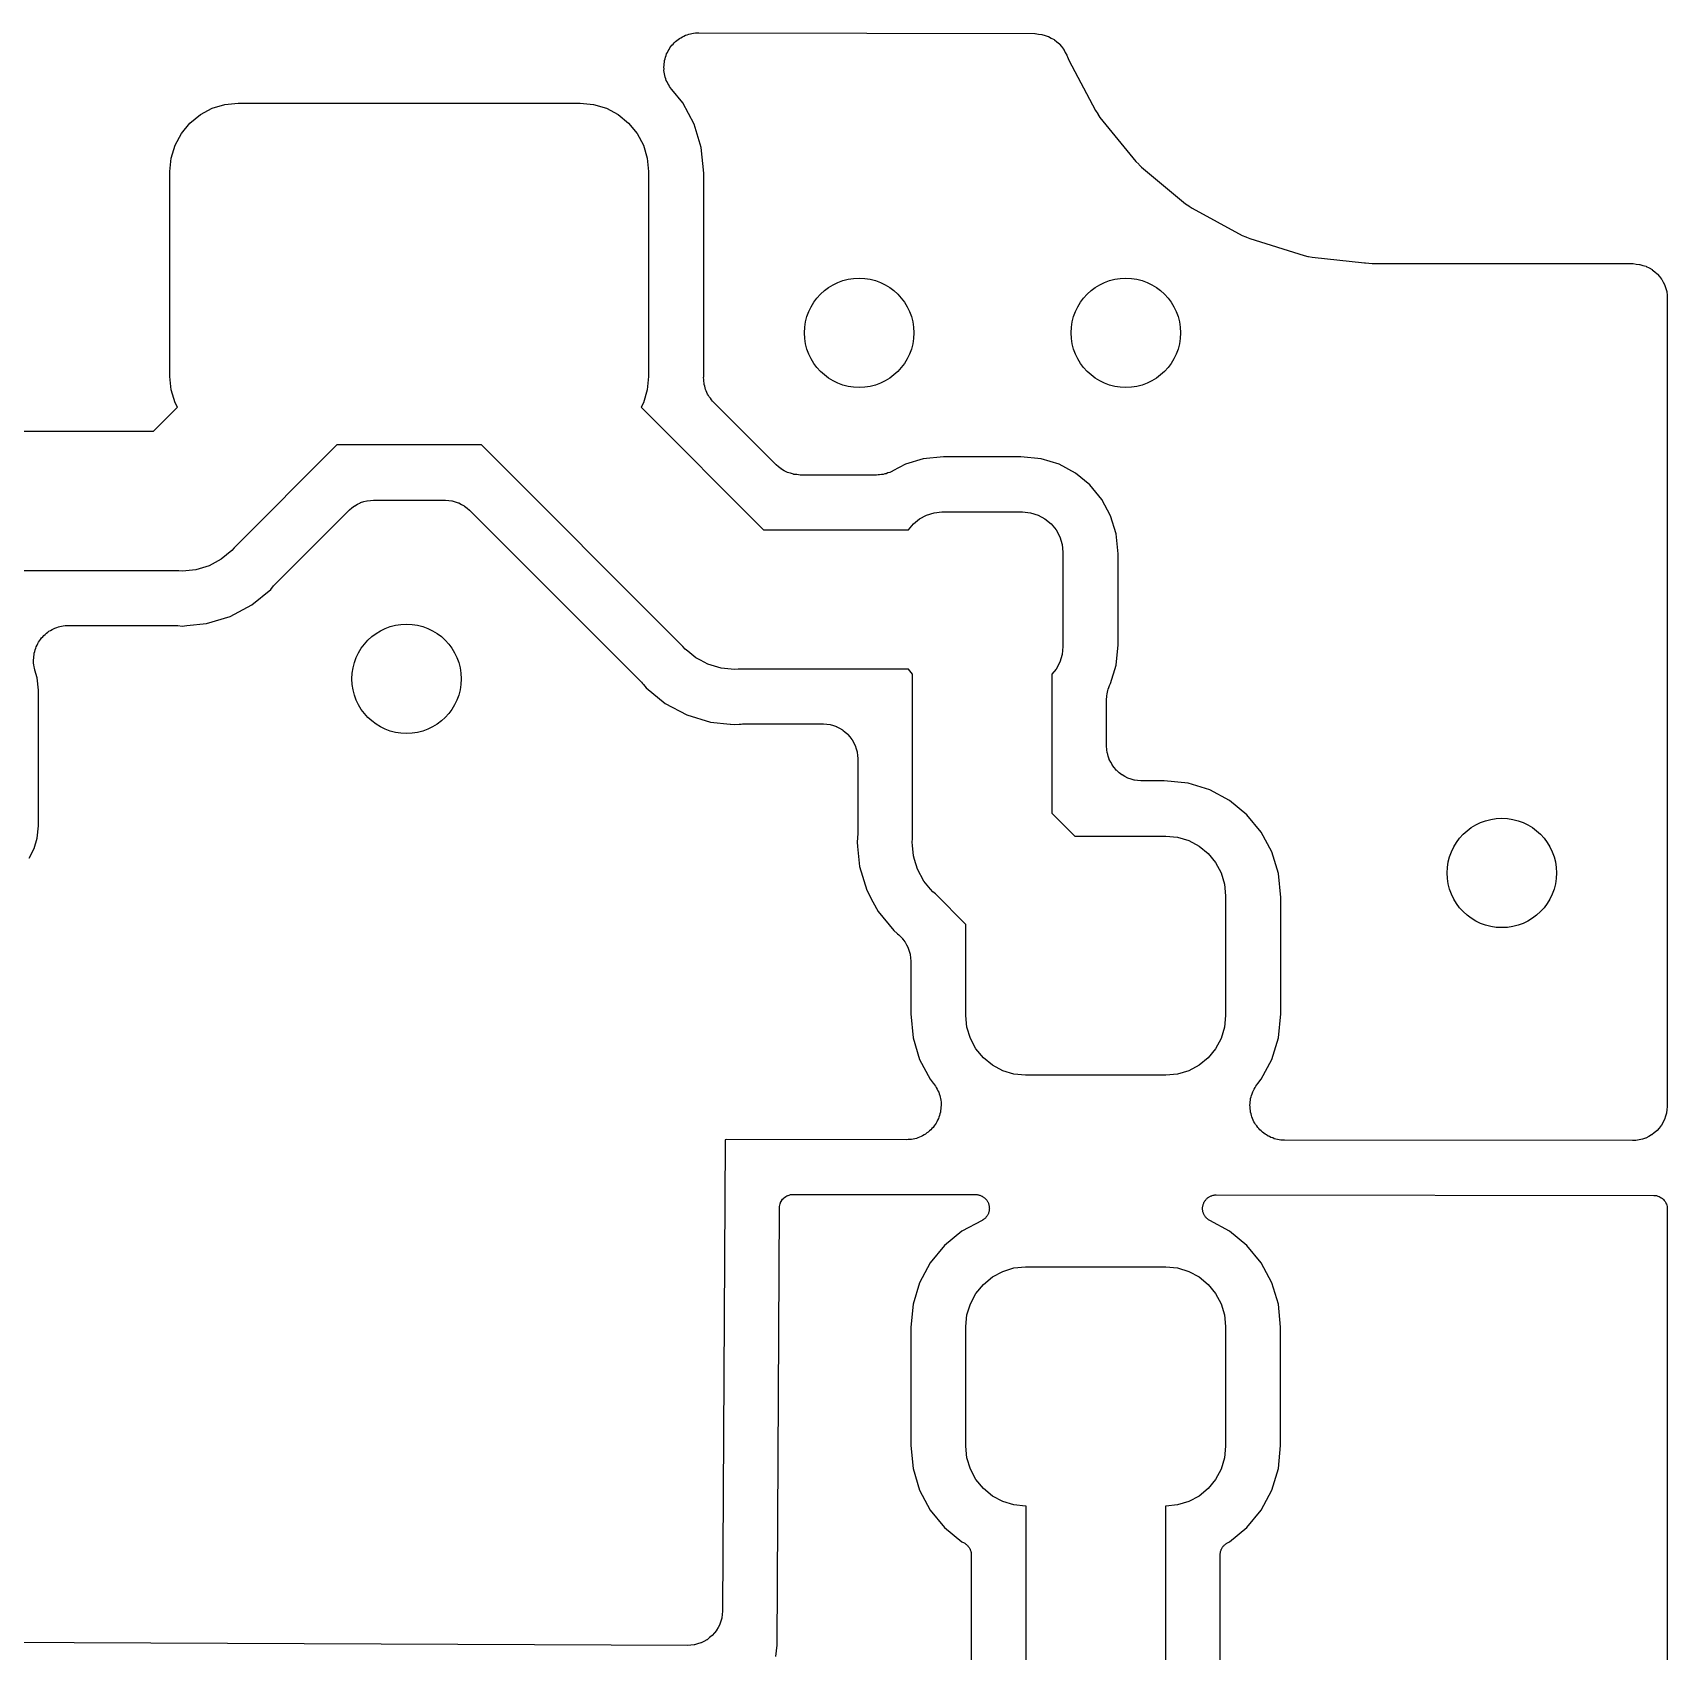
# Model space of a CAD drawing. Extents: x 5.16 to 6.06, y -3.88 to -2.24.
# Drawn here: x 5.8199 to 6.0553, y -2.9594 to -2.7264 of the extents above; entities that cross this region are included whole.
import ezdxf

# ---------------------------------------------------------------- set-up
doc = ezdxf.new("R2010")
doc.units = 0
doc.header["$MEASUREMENT"] = 0
doc.layers.add('BLACK', color=7, linetype='CONTINUOUS')

msp = doc.modelspace()

# ---------------------------------------------------------------- linework, layer by layer
at = {"layer": 'BLACK', "linetype": 'CONTINUOUS'}
for p, q in [((5.91285, -2.72739), (5.91304, -2.72724)), ((5.91304, -2.72724), (5.91326, -2.72713)), ((5.91326, -2.72713), (5.91346, -2.72699)), ((5.91346, -2.72699), (5.91369, -2.7269)), ((5.91369, -2.7269), (5.9139, -2.72679)), ((5.9139, -2.72679), (5.91414, -2.72671)), ((5.91414, -2.72671), (5.91437, -2.72662)), ((5.91437, -2.72662), (5.91461, -2.72657)), ((5.91461, -2.72657), (5.91484, -2.72651)), ((5.91484, -2.72651), (5.91508, -2.72648)), ((5.91508, -2.72648), (5.91533, -2.72644)), ((5.91533, -2.72644), (5.91557, -2.72644)), ((5.91557, -2.72644), (5.91581, -2.72641)), ((5.91581, -2.72641), (5.96419, -2.72654)), ((5.96419, -2.72654), (5.96422, -2.72654)), ((5.96422, -2.72654), (5.96422, -2.72654)), ((5.96422, -2.72654), (5.96422, -2.72654)), ((5.96422, -2.72654), (5.96426, -2.72654)), ((5.96426, -2.72654), (5.96473, -2.7266)), ((5.96473, -2.7266), (5.96519, -2.72665)), ((5.96519, -2.72665), (5.96521, -2.72665)), ((5.96521, -2.72665), (5.96523, -2.72666)), ((5.96523, -2.72666), (5.96568, -2.7268)), ((5.96568, -2.7268), (5.96612, -2.72694)), ((5.96612, -2.72694), (5.96614, -2.72695)), ((5.96614, -2.72695), (5.96616, -2.72695)), ((5.96616, -2.72695), (5.96657, -2.72718)), ((5.96657, -2.72718), (5.96698, -2.7274)), ((5.91112, -2.72969), (5.91119, -2.72946)), ((5.91119, -2.72946), (5.91131, -2.72925)), ((5.91131, -2.72925), (5.91141, -2.72902)), ((5.91141, -2.72902), (5.91154, -2.72882)), ((5.91154, -2.72882), (5.91166, -2.72861)), ((5.91166, -2.72861), (5.91182, -2.72842)), ((5.91182, -2.72842), (5.91195, -2.72821)), ((5.91195, -2.72821), (5.91213, -2.72804)), ((5.91213, -2.72804), (5.91228, -2.72786)), ((5.91228, -2.72786), (5.91247, -2.7277)), ((5.91247, -2.7277), (5.91265, -2.72753)), ((5.91265, -2.72753), (5.91285, -2.72739)), ((5.96698, -2.7274), (5.967, -2.72742)), ((5.967, -2.72742), (5.96702, -2.72743)), ((5.96702, -2.72743), (5.96737, -2.72773)), ((5.96737, -2.72773), (5.96773, -2.72803)), ((5.96773, -2.72803), (5.96775, -2.72804)), ((5.96775, -2.72804), (5.96776, -2.72806)), ((5.96776, -2.72806), (5.96806, -2.72842)), ((5.96806, -2.72842), (5.96835, -2.72878)), ((5.96835, -2.72878), (5.96836, -2.7288)), ((5.96836, -2.7288), (5.96837, -2.72882)), ((5.96837, -2.72882), (5.96859, -2.72924)), ((5.96859, -2.72924), (5.96881, -2.72964)), ((5.91079, -2.73136), (5.91082, -2.73112)), ((5.91082, -2.73161), (5.91079, -2.73136)), ((5.91081, -2.73185), (5.91082, -2.73161)), ((5.91086, -2.73209), (5.91081, -2.73185)), ((5.91082, -2.73087), (5.91087, -2.73063)), ((5.91082, -2.73112), (5.91082, -2.73087)), ((5.91087, -2.73063), (5.9109, -2.73039)), ((5.9109, -2.73039), (5.91097, -2.73016)), ((5.91097, -2.73016), (5.91102, -2.72992)), ((5.91102, -2.72992), (5.91112, -2.72969)), ((5.96881, -2.72964), (5.96887, -2.7298)), ((5.96887, -2.7298), (5.9689, -2.72987)), ((5.9689, -2.72987), (5.9689, -2.72987)), ((5.9689, -2.72987), (5.9691, -2.73037)), ((5.9691, -2.73037), (5.97294, -2.73761)), ((5.91088, -2.73234), (5.91086, -2.73209)), ((5.91095, -2.73257), (5.91088, -2.73234)), ((5.91099, -2.73281), (5.91095, -2.73257)), ((5.91108, -2.73304), (5.91099, -2.73281)), ((5.91115, -2.73327), (5.91108, -2.73304)), ((5.91126, -2.73349), (5.91115, -2.73327)), ((5.91135, -2.73371), (5.91126, -2.73349)), ((5.91149, -2.73392), (5.91135, -2.73371)), ((5.9116, -2.73414), (5.91149, -2.73392)), ((5.91175, -2.73433), (5.9116, -2.73414)), ((5.91189, -2.73453), (5.91175, -2.73433)), ((5.84762, -2.73673), (5.84954, -2.73654)), ((5.84954, -2.73654), (5.89876, -2.73654)), ((5.89876, -2.73654), (5.90068, -2.73673)), ((5.91193, -2.73459), (5.91189, -2.73453)), ((5.91352, -2.73652), (5.91193, -2.73459)), ((5.91516, -2.73959), (5.91352, -2.73652)), ((5.84258, -2.73943), (5.84408, -2.7382)), ((5.84408, -2.7382), (5.84578, -2.73729)), ((5.84578, -2.73729), (5.84762, -2.73673)), ((5.90068, -2.73673), (5.90252, -2.73729)), ((5.90252, -2.73729), (5.90422, -2.7382)), ((5.90422, -2.7382), (5.90572, -2.73943)), ((5.97294, -2.73761), (5.97325, -2.73808)), ((5.97325, -2.73808), (5.97329, -2.73814)), ((5.97329, -2.73814), (5.97329, -2.73814)), ((5.97329, -2.73814), (5.97358, -2.7386)), ((5.97358, -2.7386), (5.97875, -2.74495)), ((5.84045, -2.74262), (5.84136, -2.74092)), ((5.84136, -2.74092), (5.84258, -2.73943)), ((5.90572, -2.73943), (5.90694, -2.74092)), ((5.90694, -2.74092), (5.90785, -2.74262)), ((5.91617, -2.74292), (5.91516, -2.73959)), ((5.83989, -2.74447), (5.84045, -2.74262)), ((5.90785, -2.74262), (5.90841, -2.74447)), ((5.91654, -2.74663), (5.91617, -2.74292)), ((5.8397, -2.74639), (5.83989, -2.74447)), ((5.90841, -2.74447), (5.9086, -2.74639)), ((5.97875, -2.74495), (5.97915, -2.74536)), ((5.97915, -2.74536), (5.9792, -2.74541)), ((5.9792, -2.74541), (5.9792, -2.74541)), ((5.9792, -2.74541), (5.97957, -2.74579)), ((5.97957, -2.74579), (5.98589, -2.75103)), ((5.8397, -2.77591), (5.8397, -2.74639)), ((5.9086, -2.74639), (5.9086, -2.77591)), ((5.91654, -2.77588), (5.91654, -2.74663)), ((5.98589, -2.75103), (5.98635, -2.75134)), ((5.98635, -2.75134), (5.98641, -2.75138)), ((5.98641, -2.75138), (5.98641, -2.75138)), ((5.98641, -2.75138), (5.98685, -2.75169)), ((5.98685, -2.75169), (5.99406, -2.7556)), ((5.99406, -2.7556), (5.99458, -2.75582)), ((5.99458, -2.75582), (5.99465, -2.75584)), ((5.99465, -2.75584), (5.99465, -2.75584)), ((5.99465, -2.75584), (5.99465, -2.75584)), ((5.99465, -2.75584), (5.99514, -2.75606)), ((5.99514, -2.75606), (6.00297, -2.75849)), ((6.00297, -2.75849), (6.00352, -2.75861)), ((6.00352, -2.75861), (6.00359, -2.75862)), ((6.00359, -2.75862), (6.00359, -2.75862)), ((6.00359, -2.75862), (6.00412, -2.75874)), ((6.00412, -2.75874), (6.01167, -2.75954)), ((6.01167, -2.75954), (6.01174, -2.75955)), ((6.01174, -2.75955), (6.01179, -2.75956)), ((6.01179, -2.75956), (6.01274, -2.75965)), ((6.01274, -2.75965), (6.05025, -2.75965)), ((6.05025, -2.75965), (6.05029, -2.75965)), ((6.05029, -2.75965), (6.05029, -2.75965)), ((6.05029, -2.75965), (6.05029, -2.75965)), ((6.05029, -2.75965), (6.05032, -2.75965)), ((6.05032, -2.75965), (6.05079, -2.75971)), ((6.05079, -2.75971), (6.05126, -2.75976)), ((6.05126, -2.75976), (6.05127, -2.75976)), ((6.05127, -2.75976), (6.05129, -2.75976)), ((6.05129, -2.75976), (6.05174, -2.7599)), ((6.05174, -2.7599), (6.05219, -2.76004)), ((6.05219, -2.76004), (6.05221, -2.76005)), ((6.05221, -2.76005), (6.05222, -2.76006)), ((6.05222, -2.76006), (6.05263, -2.76028)), ((6.05263, -2.76028), (6.05305, -2.76051)), ((6.05305, -2.76051), (6.05306, -2.76052)), ((6.05306, -2.76052), (6.05308, -2.76053)), ((6.05308, -2.76053), (6.05344, -2.76083)), ((6.05344, -2.76083), (6.0538, -2.76113)), ((6.0538, -2.76113), (6.05381, -2.76114)), ((6.05381, -2.76114), (6.05382, -2.76116)), ((6.05382, -2.76116), (6.05412, -2.76152)), ((6.05412, -2.76152), (6.05442, -2.76189)), ((6.05442, -2.76189), (6.05443, -2.7619)), ((6.05443, -2.7619), (6.05444, -2.76192)), ((6.05444, -2.76192), (6.05465, -2.76233)), ((6.05465, -2.76233), (6.05488, -2.76275)), ((6.05488, -2.76275), (6.05488, -2.76276)), ((6.05488, -2.76276), (6.05489, -2.76278)), ((6.05489, -2.76278), (6.05502, -2.76323)), ((6.05502, -2.76323), (6.05516, -2.76368)), ((6.05516, -2.76368), (6.05516, -2.7637)), ((6.05516, -2.7637), (6.05516, -2.76372)), ((6.05516, -2.76372), (6.05521, -2.76419)), ((6.05521, -2.76419), (6.05525, -2.76465)), ((6.05525, -2.76465), (6.05525, -2.8809)), ((5.83989, -2.77783), (5.8397, -2.77591)), ((5.9086, -2.77591), (5.90841, -2.77783)), ((5.91652, -2.77606), (5.91654, -2.77588)), ((5.91654, -2.77633), (5.91652, -2.77606)), ((5.91654, -2.7766), (5.91654, -2.77633)), ((5.91658, -2.77681), (5.91654, -2.7766)), ((5.84045, -2.77968), (5.83989, -2.77783)), ((5.90841, -2.77783), (5.90785, -2.77968)), ((5.9166, -2.77703), (5.91658, -2.77681)), ((5.91668, -2.77729), (5.9166, -2.77703)), ((5.91673, -2.77755), (5.91668, -2.77729)), ((5.91681, -2.77776), (5.91673, -2.77755)), ((5.91687, -2.77797), (5.91681, -2.77776)), ((5.917, -2.77821), (5.91687, -2.77797)), ((5.9171, -2.77846), (5.917, -2.77821)), ((5.91722, -2.77864), (5.9171, -2.77846)), ((5.91732, -2.77883), (5.91722, -2.77864)), ((5.91749, -2.77904), (5.91732, -2.77883)), ((5.91764, -2.77927), (5.91749, -2.77904)), ((5.83731, -2.78379), (5.84079, -2.78031)), ((5.84079, -2.78031), (5.84045, -2.77968)), ((5.90785, -2.77968), (5.90751, -2.78031)), ((5.90751, -2.78031), (5.92516, -2.79796)), ((5.91779, -2.77943), (5.91764, -2.77927)), ((5.91793, -2.7796), (5.91779, -2.77943)), ((5.91798, -2.77965), (5.91793, -2.7796)), ((5.92696, -2.78862), (5.91798, -2.77965)), ((5.78834, -2.78379), (5.83731, -2.78379)), ((5.86374, -2.78576), (5.84892, -2.80058)), ((5.88456, -2.78576), (5.86374, -2.78576)), ((5.91355, -2.81475), (5.88456, -2.78576)), ((5.94815, -2.78775), (5.94557, -2.78853)), ((5.95107, -2.78747), (5.94815, -2.78775)), ((5.96219, -2.78747), (5.95107, -2.78747)), ((5.96511, -2.78775), (5.96219, -2.78747)), ((5.96769, -2.78853), (5.96511, -2.78775)), ((5.92731, -2.78892), (5.92696, -2.78862)), ((5.92767, -2.78921), (5.92731, -2.78892)), ((5.92769, -2.78922), (5.92767, -2.78921)), ((5.92771, -2.78924), (5.92769, -2.78922)), ((5.92812, -2.78946), (5.92771, -2.78924)), ((5.92852, -2.78968), (5.92812, -2.78946)), ((5.92855, -2.78969), (5.92852, -2.78968)), ((5.92857, -2.7897), (5.92855, -2.78969)), ((5.92901, -2.78984), (5.92857, -2.7897)), ((5.92945, -2.78998), (5.92901, -2.78984)), ((5.92948, -2.78998), (5.92945, -2.78998)), ((5.9295, -2.78999), (5.92948, -2.78998)), ((5.92996, -2.79003), (5.9295, -2.78999)), ((5.93042, -2.79009), (5.92996, -2.79003)), ((5.93047, -2.79009), (5.93042, -2.79009)), ((5.93049, -2.79009), (5.93047, -2.79009)), ((5.93047, -2.79009), (5.93047, -2.79009)), ((5.93047, -2.79009), (5.93047, -2.79009)), ((5.94142, -2.79009), (5.93049, -2.79009)), ((5.94163, -2.79007), (5.94142, -2.79009)), ((5.94184, -2.79007), (5.94163, -2.79007)), ((5.94211, -2.79002), (5.94184, -2.79007)), ((5.94239, -2.78999), (5.94211, -2.79002)), ((5.94259, -2.78993), (5.94239, -2.78999)), ((5.9428, -2.78989), (5.94259, -2.78993)), ((5.94306, -2.78979), (5.9428, -2.78989)), ((5.94332, -2.78971), (5.94306, -2.78979)), ((5.94351, -2.78961), (5.94332, -2.78971)), ((5.94371, -2.78953), (5.94351, -2.78961)), ((5.94377, -2.7895), (5.94371, -2.78953)), ((5.94557, -2.78853), (5.94377, -2.7895)), ((5.97006, -2.7898), (5.96769, -2.78853)), ((5.97214, -2.79151), (5.97006, -2.7898)), ((5.97384, -2.79359), (5.97214, -2.79151)), ((5.85494, -2.8057), (5.86548, -2.79516)), ((5.86548, -2.79516), (5.86549, -2.79515)), ((5.86549, -2.79514), (5.86553, -2.79511)), ((5.86549, -2.79515), (5.86549, -2.79514)), ((5.86549, -2.79514), (5.86549, -2.79514)), ((5.86553, -2.79511), (5.86589, -2.79482)), ((5.86589, -2.79482), (5.86624, -2.79453)), ((5.86624, -2.79453), (5.86627, -2.79452)), ((5.86627, -2.79452), (5.86629, -2.7945)), ((5.86629, -2.7945), (5.8667, -2.79429)), ((5.8667, -2.79429), (5.86711, -2.79407)), ((5.86711, -2.79407), (5.86713, -2.79406)), ((5.86713, -2.79406), (5.86715, -2.79405)), ((5.86715, -2.79405), (5.8676, -2.79392)), ((5.8676, -2.79392), (5.86804, -2.79379)), ((5.86804, -2.79379), (5.86807, -2.79378)), ((5.86807, -2.79378), (5.86809, -2.79378)), ((5.86809, -2.79378), (5.86855, -2.79374)), ((5.86855, -2.79374), (5.86901, -2.79369)), ((5.86901, -2.79369), (5.87929, -2.79369)), ((5.87929, -2.79369), (5.8793, -2.79369)), ((5.8793, -2.79369), (5.87931, -2.79369)), ((5.87931, -2.79369), (5.87931, -2.79369)), ((5.87931, -2.79369), (5.87936, -2.79369)), ((5.87936, -2.79369), (5.87982, -2.79374)), ((5.87982, -2.79374), (5.88028, -2.79379)), ((5.88028, -2.79379), (5.8803, -2.7938)), ((5.8803, -2.7938), (5.88033, -2.7938)), ((5.88033, -2.7938), (5.88077, -2.79394)), ((5.88077, -2.79394), (5.88121, -2.79408)), ((5.88121, -2.79408), (5.88123, -2.79409)), ((5.88123, -2.79409), (5.88126, -2.7941)), ((5.88126, -2.7941), (5.88166, -2.79432)), ((5.88166, -2.79432), (5.88207, -2.79454)), ((5.88207, -2.79454), (5.88209, -2.79455)), ((5.88209, -2.79455), (5.88211, -2.79457)), ((5.88211, -2.79457), (5.88247, -2.79486)), ((5.88247, -2.79486), (5.88282, -2.79516)), ((5.88282, -2.79516), (5.90754, -2.81987)), ((5.9486, -2.79584), (5.94969, -2.79551)), ((5.94969, -2.79551), (5.95082, -2.7954)), ((5.95082, -2.7954), (5.96244, -2.7954)), ((5.96244, -2.7954), (5.96357, -2.79551)), ((5.96357, -2.79551), (5.96466, -2.79584)), ((5.97511, -2.79596), (5.97384, -2.79359)), ((5.94601, -2.79796), (5.94672, -2.7971)), ((5.94672, -2.7971), (5.9476, -2.79638)), ((5.9476, -2.79638), (5.9486, -2.79584)), ((5.96466, -2.79584), (5.96566, -2.79638)), ((5.96566, -2.79638), (5.96654, -2.7971)), ((5.96654, -2.7971), (5.96727, -2.79798)), ((5.97589, -2.79853), (5.97511, -2.79596)), ((5.92516, -2.79796), (5.94601, -2.79796)), ((5.96727, -2.79798), (5.9678, -2.79899)), ((5.9678, -2.79899), (5.96813, -2.80008)), ((5.96813, -2.80008), (5.96824, -2.80121)), ((5.97618, -2.80145), (5.97589, -2.79853)), ((5.84708, -2.80221), (5.84533, -2.80315)), ((5.84861, -2.80096), (5.84708, -2.80221)), ((5.84892, -2.80058), (5.84861, -2.80096)), ((5.96824, -2.80121), (5.96824, -2.81479)), ((5.97618, -2.81455), (5.97618, -2.80145)), ((5.84098, -2.80387), (5.78834, -2.80387)), ((5.84147, -2.80391), (5.84098, -2.80387)), ((5.84197, -2.80387), (5.84147, -2.80391)), ((5.84344, -2.80372), (5.84197, -2.80387)), ((5.84197, -2.80387), (5.84197, -2.80387)), ((5.84533, -2.80315), (5.84344, -2.80372)), ((5.85147, -2.80879), (5.8542, -2.80655)), ((5.8542, -2.80655), (5.85461, -2.80606)), ((5.85461, -2.80606), (5.85465, -2.80601)), ((5.85465, -2.80601), (5.8548, -2.80586)), ((5.8548, -2.80586), (5.85494, -2.8057)), ((5.84836, -2.81046), (5.85147, -2.80879)), ((5.82339, -2.81204), (5.82363, -2.81195)), ((5.82363, -2.81195), (5.82386, -2.8119)), ((5.82386, -2.8119), (5.82408, -2.81184)), ((5.82408, -2.81184), (5.82433, -2.81181)), ((5.82433, -2.81181), (5.82459, -2.81176)), ((5.82459, -2.81176), (5.82482, -2.81176)), ((5.82482, -2.81176), (5.82505, -2.81174)), ((5.82505, -2.81174), (5.84035, -2.81174)), ((5.84035, -2.81174), (5.84042, -2.81174)), ((5.84042, -2.81174), (5.84063, -2.81176)), ((5.84063, -2.81176), (5.84084, -2.81176)), ((5.84084, -2.81176), (5.84147, -2.81183)), ((5.84147, -2.81183), (5.84211, -2.81176)), ((5.84211, -2.81176), (5.84498, -2.81148)), ((5.84211, -2.81176), (5.84211, -2.81176)), ((5.84498, -2.81148), (5.84836, -2.81046)), ((5.82056, -2.81458), (5.82066, -2.81434)), ((5.82066, -2.81434), (5.82079, -2.81415)), ((5.82079, -2.81415), (5.8209, -2.81394)), ((5.8209, -2.81394), (5.82107, -2.81374)), ((5.82107, -2.81374), (5.82121, -2.81353)), ((5.82121, -2.81353), (5.82138, -2.81337)), ((5.82138, -2.81337), (5.82153, -2.81319)), ((5.82153, -2.81319), (5.82173, -2.81303)), ((5.82173, -2.81303), (5.82191, -2.81285)), ((5.82191, -2.81285), (5.8221, -2.81272)), ((5.8221, -2.81272), (5.82228, -2.81258)), ((5.82228, -2.81258), (5.82251, -2.81245)), ((5.82251, -2.81245), (5.82273, -2.81231)), ((5.82273, -2.81231), (5.82294, -2.81223)), ((5.82294, -2.81223), (5.82314, -2.81212)), ((5.82314, -2.81212), (5.82339, -2.81204)), ((5.82005, -2.81671), (5.82008, -2.81645)), ((5.82008, -2.81619), (5.82013, -2.81596)), ((5.82008, -2.81645), (5.82008, -2.81619)), ((5.82013, -2.81596), (5.82015, -2.81573)), ((5.82015, -2.81573), (5.82023, -2.81549)), ((5.82023, -2.81549), (5.82028, -2.81523)), ((5.82028, -2.81523), (5.82037, -2.81502)), ((5.82037, -2.81502), (5.82044, -2.8148)), ((5.82044, -2.8148), (5.82056, -2.81458)), ((5.91387, -2.81513), (5.91355, -2.81475)), ((5.91425, -2.81545), (5.91387, -2.81513)), ((5.9154, -2.81639), (5.91425, -2.81545)), ((5.91425, -2.81545), (5.91425, -2.81545)), ((5.91609, -2.81676), (5.9154, -2.81639)), ((5.96813, -2.81592), (5.9678, -2.81701)), ((5.96824, -2.81479), (5.96813, -2.81592)), ((5.97589, -2.81747), (5.97618, -2.81455)), ((5.82007, -2.81693), (5.82005, -2.81671)), ((5.82007, -2.81717), (5.82007, -2.81693)), ((5.82011, -2.81742), (5.82007, -2.81717)), ((5.82014, -2.81768), (5.82011, -2.81742)), ((5.8202, -2.8179), (5.82014, -2.81768)), ((5.82024, -2.81812), (5.8202, -2.8179)), ((5.82026, -2.81819), (5.82024, -2.81812)), ((5.8206, -2.81928), (5.82026, -2.81819)), ((5.91714, -2.81732), (5.91609, -2.81676)), ((5.91903, -2.81789), (5.91714, -2.81732)), ((5.92051, -2.81804), (5.91903, -2.81789)), ((5.921, -2.81809), (5.92051, -2.81804)), ((5.92051, -2.81804), (5.92051, -2.81804)), ((5.92149, -2.81804), (5.921, -2.81809)), ((5.94601, -2.81804), (5.92149, -2.81804)), ((5.94659, -2.81874), (5.94601, -2.81804)), ((5.94659, -2.84245), (5.94659, -2.81874)), ((5.96727, -2.81802), (5.96667, -2.81874)), ((5.96667, -2.81874), (5.96667, -2.83878)), ((5.9678, -2.81701), (5.96727, -2.81802)), ((5.9751, -2.82009), (5.97589, -2.81747)), ((5.82077, -2.82107), (5.8206, -2.81928)), ((5.82077, -2.84058), (5.82077, -2.82107)), ((5.90754, -2.81987), (5.90759, -2.81992)), ((5.90759, -2.81992), (5.90772, -2.82009)), ((5.90772, -2.82009), (5.90787, -2.82023)), ((5.90787, -2.82023), (5.90827, -2.82073)), ((5.90827, -2.82073), (5.911, -2.82297)), ((5.97462, -2.82159), (5.97465, -2.82132)), ((5.97465, -2.82132), (5.97472, -2.82111)), ((5.97472, -2.82111), (5.97476, -2.8209)), ((5.97476, -2.8209), (5.97487, -2.82065)), ((5.97487, -2.82065), (5.97495, -2.82039)), ((5.97495, -2.82039), (5.97505, -2.8202)), ((5.97505, -2.8202), (5.9751, -2.82009)), ((5.911, -2.82297), (5.91411, -2.82463)), ((5.97454, -2.82229), (5.97457, -2.82207)), ((5.97454, -2.82236), (5.97454, -2.82229)), ((5.97454, -2.82912), (5.97454, -2.82236)), ((5.97457, -2.82186), (5.97462, -2.82159)), ((5.97457, -2.82207), (5.97457, -2.82186)), ((5.91411, -2.82463), (5.91749, -2.82565)), ((5.91749, -2.82565), (5.92036, -2.82594)), ((5.92036, -2.82594), (5.92037, -2.82594)), ((5.92037, -2.82594), (5.921, -2.826)), ((5.921, -2.826), (5.92164, -2.82594)), ((5.92164, -2.82594), (5.92171, -2.82593)), ((5.92171, -2.82593), (5.92192, -2.82593)), ((5.92192, -2.82593), (5.92213, -2.82591)), ((5.92213, -2.82591), (5.93372, -2.82591)), ((5.93372, -2.82591), (5.93375, -2.82591)), ((5.93375, -2.82591), (5.93375, -2.82591)), ((5.93375, -2.82591), (5.93375, -2.82591)), ((5.93375, -2.82591), (5.93379, -2.82591)), ((5.93379, -2.82591), (5.93426, -2.82597)), ((5.93426, -2.82597), (5.93472, -2.82602)), ((5.93472, -2.82602), (5.93474, -2.82602)), ((5.93474, -2.82602), (5.93476, -2.82602)), ((5.93476, -2.82602), (5.93521, -2.82616)), ((5.93521, -2.82616), (5.93565, -2.8263)), ((5.93565, -2.8263), (5.93567, -2.82631)), ((5.93567, -2.82631), (5.93569, -2.82632)), ((5.93569, -2.82632), (5.9361, -2.82654)), ((5.9361, -2.82654), (5.93651, -2.82677)), ((5.93651, -2.82677), (5.93653, -2.82678)), ((5.93653, -2.82678), (5.93654, -2.82679)), ((5.93654, -2.82679), (5.9369, -2.82709)), ((5.9369, -2.82709), (5.93726, -2.82739)), ((5.93726, -2.82739), (5.93728, -2.8274)), ((5.93728, -2.8274), (5.93729, -2.82742)), ((5.93729, -2.82742), (5.93758, -2.82778)), ((5.93758, -2.82778), (5.93788, -2.82815)), ((5.93788, -2.82815), (5.93789, -2.82816)), ((5.93789, -2.82816), (5.9379, -2.82818)), ((5.9379, -2.82818), (5.93812, -2.82859)), ((5.93812, -2.82859), (5.93834, -2.82901)), ((5.93834, -2.82901), (5.93834, -2.82902)), ((5.93834, -2.82902), (5.93835, -2.82904)), ((5.93835, -2.82904), (5.93848, -2.82949)), ((5.93848, -2.82949), (5.93862, -2.82994)), ((5.93862, -2.82994), (5.93862, -2.82996)), ((5.93862, -2.82996), (5.93863, -2.82998)), ((5.93863, -2.82998), (5.93867, -2.83044)), ((5.93867, -2.83044), (5.93872, -2.83091)), ((5.97459, -2.82959), (5.97454, -2.82912)), ((5.97463, -2.83006), (5.97459, -2.82959)), ((5.97464, -2.83007), (5.97463, -2.83006)), ((5.97464, -2.83009), (5.97464, -2.83007)), ((5.97478, -2.83054), (5.97464, -2.83009)), ((5.97491, -2.83099), (5.97478, -2.83054)), ((5.93872, -2.83091), (5.93872, -2.84182)), ((5.97492, -2.83101), (5.97491, -2.83099)), ((5.97492, -2.83102), (5.97492, -2.83101)), ((5.97514, -2.83144), (5.97492, -2.83102)), ((5.97536, -2.83186), (5.97514, -2.83144)), ((5.97537, -2.83187), (5.97536, -2.83186)), ((5.97538, -2.83189), (5.97537, -2.83187)), ((5.97568, -2.83225), (5.97538, -2.83189)), ((5.97597, -2.83262), (5.97568, -2.83225)), ((5.97598, -2.83263), (5.97597, -2.83262)), ((5.976, -2.83264), (5.97598, -2.83263)), ((5.97636, -2.83294), (5.976, -2.83264)), ((5.97672, -2.83324), (5.97636, -2.83294)), ((5.97673, -2.83325), (5.97672, -2.83324)), ((5.97675, -2.83326), (5.97673, -2.83325)), ((5.97716, -2.83349), (5.97675, -2.83326)), ((5.97757, -2.83371), (5.97716, -2.83349)), ((5.97759, -2.83372), (5.97757, -2.83371)), ((5.97761, -2.83373), (5.97759, -2.83372)), ((5.97806, -2.83387), (5.97761, -2.83373)), ((5.9785, -2.83401), (5.97806, -2.83387)), ((5.97852, -2.83401), (5.9785, -2.83401)), ((5.97854, -2.83402), (5.97852, -2.83401)), ((5.979, -2.83407), (5.97854, -2.83402)), ((5.97947, -2.83412), (5.979, -2.83407)), ((5.97951, -2.83412), (5.97947, -2.83412)), ((5.97954, -2.83412), (5.97951, -2.83412)), ((5.97951, -2.83412), (5.97951, -2.83412)), ((5.97951, -2.83412), (5.97951, -2.83412)), ((5.98281, -2.83412), (5.97954, -2.83412)), ((5.98628, -2.83446), (5.98281, -2.83412)), ((5.98938, -2.8354), (5.98628, -2.83446)), ((5.99224, -2.83693), (5.98938, -2.8354)), ((5.99474, -2.83898), (5.99224, -2.83693)), ((5.96667, -2.83878), (5.96994, -2.84206)), ((5.9968, -2.84149), (5.99474, -2.83898)), ((5.82014, -2.84385), (5.8206, -2.84237)), ((5.8206, -2.84237), (5.82077, -2.84058)), ((5.93869, -2.84231), (5.93863, -2.84294)), ((5.93872, -2.84189), (5.93869, -2.8421)), ((5.93869, -2.8421), (5.93869, -2.84231)), ((5.93872, -2.84182), (5.93872, -2.84189)), ((5.94654, -2.84294), (5.94659, -2.84245)), ((5.96994, -2.84206), (5.98306, -2.84206)), ((5.98306, -2.84206), (5.98474, -2.84222)), ((5.98474, -2.84222), (5.98635, -2.84271)), ((5.99832, -2.84434), (5.9968, -2.84149)), ((5.81941, -2.84522), (5.82014, -2.84385)), ((5.93863, -2.84294), (5.93869, -2.84358)), ((5.93869, -2.84358), (5.93869, -2.84358)), ((5.93869, -2.84358), (5.93898, -2.84645)), ((5.94659, -2.84343), (5.94654, -2.84294)), ((5.94674, -2.84491), (5.94659, -2.84343)), ((5.9469, -2.84544), (5.94674, -2.84491)), ((5.98635, -2.84271), (5.98784, -2.84351)), ((5.98784, -2.84351), (5.98915, -2.84458)), ((5.98915, -2.84458), (5.99022, -2.84588)), ((5.99926, -2.84744), (5.99832, -2.84434)), ((5.93898, -2.84645), (5.94, -2.84983)), ((5.94731, -2.8468), (5.9469, -2.84544)), ((5.94824, -2.84855), (5.94731, -2.8468)), ((5.99022, -2.84588), (5.99101, -2.84737)), ((5.94918, -2.84969), (5.94824, -2.84855)), ((5.99101, -2.84737), (5.9915, -2.84899)), ((5.9915, -2.84899), (5.99167, -2.85067)), ((5.99961, -2.85091), (5.99926, -2.84744)), ((5.94, -2.84983), (5.9409, -2.85152)), ((5.9409, -2.85152), (5.94166, -2.85294)), ((5.9495, -2.85007), (5.94918, -2.84969)), ((5.94918, -2.84969), (5.94918, -2.84969)), ((5.94988, -2.85039), (5.9495, -2.85007)), ((5.95427, -2.85478), (5.94988, -2.85039)), ((5.99167, -2.85067), (5.99167, -2.86789)), ((5.99961, -2.86765), (5.99961, -2.85091)), ((5.94166, -2.85294), (5.9439, -2.85567)), ((5.9439, -2.85567), (5.9444, -2.85607)), ((5.9444, -2.85607), (5.94445, -2.85612)), ((5.94445, -2.85612), (5.9446, -2.85627)), ((5.9446, -2.85627), (5.94476, -2.8564)), ((5.94476, -2.8564), (5.94487, -2.85651)), ((5.94487, -2.85651), (5.94488, -2.85652)), ((5.94488, -2.85652), (5.94488, -2.85652)), ((5.94488, -2.85652), (5.94488, -2.85652)), ((5.94488, -2.85652), (5.94492, -2.85656)), ((5.94492, -2.85656), (5.94508, -2.85677)), ((5.95427, -2.86789), (5.95427, -2.85478)), ((5.94508, -2.85677), (5.94513, -2.85682)), ((5.94513, -2.85682), (5.94517, -2.85688)), ((5.94517, -2.85688), (5.9452, -2.85692)), ((5.9452, -2.85692), (5.9455, -2.85728)), ((5.9455, -2.85728), (5.94551, -2.8573)), ((5.94551, -2.8573), (5.94553, -2.85732)), ((5.94553, -2.85732), (5.94574, -2.85773)), ((5.94574, -2.85773), (5.94595, -2.85814)), ((5.94595, -2.85814), (5.94596, -2.85817)), ((5.94596, -2.85817), (5.94597, -2.85819)), ((5.94597, -2.85819), (5.9461, -2.85863)), ((5.9461, -2.85863), (5.94624, -2.85908)), ((5.94624, -2.85908), (5.94624, -2.8591)), ((5.94624, -2.8591), (5.94625, -2.85913)), ((5.94625, -2.85913), (5.94629, -2.85959)), ((5.94629, -2.85959), (5.94633, -2.86005)), ((5.94633, -2.86005), (5.94633, -2.86765)), ((5.94633, -2.86765), (5.94667, -2.87112)), ((5.95443, -2.86957), (5.95427, -2.86789)), ((5.99167, -2.86789), (5.9915, -2.86957)), ((5.99926, -2.87112), (5.99961, -2.86765)), ((5.95492, -2.87119), (5.95443, -2.86957)), ((5.9915, -2.86957), (5.99101, -2.87119)), ((5.94667, -2.87112), (5.94761, -2.87422)), ((5.95572, -2.87268), (5.95492, -2.87119)), ((5.95679, -2.87398), (5.95572, -2.87268)), ((5.99022, -2.87268), (5.98915, -2.87398)), ((5.99101, -2.87119), (5.99022, -2.87268)), ((5.99832, -2.87422), (5.99926, -2.87112)), ((5.94761, -2.87422), (5.94914, -2.87707)), ((5.9581, -2.87505), (5.95679, -2.87398)), ((5.95958, -2.87585), (5.9581, -2.87505)), ((5.98784, -2.87505), (5.98635, -2.87585)), ((5.98915, -2.87398), (5.98784, -2.87505)), ((5.9968, -2.87707), (5.99832, -2.87422)), ((5.94914, -2.87707), (5.94958, -2.87761)), ((5.94958, -2.87761), (5.94963, -2.87767)), ((5.94963, -2.87767), (5.94976, -2.87787)), ((5.94976, -2.87787), (5.94991, -2.87805)), ((5.9612, -2.87634), (5.95958, -2.87585)), ((5.96288, -2.8765), (5.9612, -2.87634)), ((5.98306, -2.8765), (5.96288, -2.8765)), ((5.98474, -2.87634), (5.98306, -2.8765)), ((5.98635, -2.87585), (5.98474, -2.87634)), ((5.99603, -2.87805), (5.99617, -2.87787)), ((5.99617, -2.87787), (5.9963, -2.87767)), ((5.9963, -2.87767), (5.9968, -2.87707)), ((5.94991, -2.87805), (5.95002, -2.87827)), ((5.95002, -2.87827), (5.95016, -2.87849)), ((5.95016, -2.87849), (5.95025, -2.87871)), ((5.95025, -2.87871), (5.95036, -2.87892)), ((5.95036, -2.87892), (5.95043, -2.87916)), ((5.95043, -2.87916), (5.95052, -2.87939)), ((5.95052, -2.87939), (5.95057, -2.87963)), ((5.95057, -2.87963), (5.95063, -2.87985)), ((5.95063, -2.87985), (5.95065, -2.8801)), ((5.95065, -2.8801), (5.9507, -2.88035)), ((5.99519, -2.88034), (5.99524, -2.88009)), ((5.99524, -2.88009), (5.99527, -2.87984)), ((5.99527, -2.87984), (5.99534, -2.87961)), ((5.99534, -2.87961), (5.99539, -2.87939)), ((5.99539, -2.87939), (5.99548, -2.87915)), ((5.99548, -2.87915), (5.99556, -2.8789)), ((5.99556, -2.8789), (5.99567, -2.8787)), ((5.99567, -2.8787), (5.99576, -2.87849)), ((5.99576, -2.87849), (5.9959, -2.87827)), ((5.9959, -2.87827), (5.99603, -2.87805)), ((5.9504, -2.8825), (5.95033, -2.88273)), ((5.95049, -2.88228), (5.9504, -2.8825)), ((5.95054, -2.88204), (5.95049, -2.88228)), ((5.95062, -2.8818), (5.95054, -2.88204)), ((5.95064, -2.88156), (5.95062, -2.8818)), ((5.95069, -2.88133), (5.95064, -2.88156)), ((5.95072, -2.88083), (5.95069, -2.88108)), ((5.95069, -2.88108), (5.95069, -2.88133)), ((5.9507, -2.88035), (5.9507, -2.88059)), ((5.9507, -2.88059), (5.95072, -2.88083)), ((5.99517, -2.88081), (5.99519, -2.88058)), ((5.99519, -2.88106), (5.99517, -2.88081)), ((5.99519, -2.88058), (5.99519, -2.88034)), ((5.99519, -2.88132), (5.99519, -2.88106)), ((5.99523, -2.88155), (5.99519, -2.88132)), ((5.99526, -2.88178), (5.99523, -2.88155)), ((5.99533, -2.88202), (5.99526, -2.88178)), ((5.99538, -2.88228), (5.99533, -2.88202)), ((5.99546, -2.88249), (5.99538, -2.88228)), ((5.99553, -2.88271), (5.99546, -2.88249)), ((6.055, -2.88239), (6.05486, -2.88285)), ((6.05514, -2.88194), (6.055, -2.88239)), ((6.05515, -2.88191), (6.05514, -2.88193)), ((6.05514, -2.88193), (6.05514, -2.88194)), ((6.0552, -2.88145), (6.05515, -2.88191)), ((6.05525, -2.88097), (6.0552, -2.88145)), ((6.05525, -2.8809), (6.05525, -2.88094)), ((6.05525, -2.88094), (6.05525, -2.88094)), ((6.05525, -2.88094), (6.05525, -2.88094)), ((6.05525, -2.88094), (6.05525, -2.88097)), ((5.94867, -2.8848), (5.94848, -2.88495)), ((5.94886, -2.88467), (5.94867, -2.8848)), ((5.94904, -2.8845), (5.94886, -2.88467)), ((5.94924, -2.88434), (5.94904, -2.8845)), ((5.94939, -2.88415), (5.94924, -2.88434)), ((5.94956, -2.88399), (5.94939, -2.88415)), ((5.9497, -2.88378), (5.94956, -2.88399)), ((5.94986, -2.88359), (5.9497, -2.88378)), ((5.94998, -2.88338), (5.94986, -2.88359)), ((5.95011, -2.88318), (5.94998, -2.88338)), ((5.95021, -2.88295), (5.95011, -2.88318)), ((5.95033, -2.88273), (5.95021, -2.88295)), ((5.99565, -2.88294), (5.99553, -2.88271)), ((5.99575, -2.88318), (5.99565, -2.88294)), ((5.99587, -2.88337), (5.99575, -2.88318)), ((5.99598, -2.88358), (5.99587, -2.88337)), ((5.99614, -2.88378), (5.99598, -2.88358)), ((5.99628, -2.88399), (5.99614, -2.88378)), ((5.99645, -2.88416), (5.99628, -2.88399)), ((5.99659, -2.88434), (5.99645, -2.88416)), ((5.99679, -2.88451), (5.99659, -2.88434)), ((5.99697, -2.88469), (5.99679, -2.88451)), ((5.99716, -2.88482), (5.99697, -2.88469)), ((5.99734, -2.88497), (5.99716, -2.88482)), ((6.05338, -2.88477), (6.05301, -2.88507)), ((6.05375, -2.88448), (6.05338, -2.88477)), ((6.05376, -2.88446), (6.05375, -2.88448)), ((6.05377, -2.88445), (6.05376, -2.88446)), ((6.05408, -2.88409), (6.05377, -2.88445)), ((6.05438, -2.88373), (6.05408, -2.88409)), ((6.05439, -2.88371), (6.05438, -2.88373)), ((6.05462, -2.88329), (6.05439, -2.8837)), ((6.05439, -2.8837), (6.05439, -2.88371)), ((6.05485, -2.88287), (6.05462, -2.88329)), ((6.05486, -2.88285), (6.05485, -2.88286)), ((6.05485, -2.88286), (6.05485, -2.88287)), ((5.91962, -2.886), (5.91926, -2.9536)), ((5.91964, -2.88578), (5.91962, -2.886)), ((5.91986, -2.88576), (5.91964, -2.88578)), ((5.94571, -2.88579), (5.91986, -2.88576)), ((5.94595, -2.88576), (5.94571, -2.88579)), ((5.94619, -2.88576), (5.94595, -2.88576)), ((5.94644, -2.88572), (5.94619, -2.88576)), ((5.94669, -2.88569), (5.94644, -2.88572)), ((5.94691, -2.88562), (5.94669, -2.88569)), ((5.94715, -2.88558), (5.94691, -2.88562)), ((5.94738, -2.88548), (5.94715, -2.88558)), ((5.94762, -2.88541), (5.94738, -2.88548)), ((5.94783, -2.8853), (5.94762, -2.88541)), ((5.94805, -2.88521), (5.94783, -2.8853)), ((5.94826, -2.88507), (5.94805, -2.88521)), ((5.94848, -2.88495), (5.94826, -2.88507)), ((5.99756, -2.88509), (5.99734, -2.88497)), ((5.99778, -2.88524), (5.99756, -2.88509)), ((5.99799, -2.88533), (5.99778, -2.88524)), ((5.99819, -2.88544), (5.99799, -2.88533)), ((5.99844, -2.88552), (5.99819, -2.88544)), ((5.99867, -2.88562), (5.99844, -2.88552)), ((5.9989, -2.88567), (5.99867, -2.88562)), ((5.99912, -2.88574), (5.9989, -2.88567)), ((5.99938, -2.88577), (5.99912, -2.88574)), ((5.99963, -2.88582), (5.99938, -2.88577)), ((5.99986, -2.88582), (5.99963, -2.88582)), ((6.00009, -2.88585), (5.99986, -2.88582)), ((6.00016, -2.88585), (6.00009, -2.88585)), ((6.05025, -2.8859), (6.00016, -2.88585)), ((6.05072, -2.88586), (6.05025, -2.8859)), ((6.05119, -2.88581), (6.05072, -2.88586)), ((6.0512, -2.88581), (6.05119, -2.88581)), ((6.05122, -2.88581), (6.0512, -2.88581)), ((6.05167, -2.88567), (6.05122, -2.88581)), ((6.05213, -2.88554), (6.05167, -2.88567)), ((6.05214, -2.88553), (6.05213, -2.88554)), ((6.05215, -2.88553), (6.05214, -2.88553)), ((6.05257, -2.88531), (6.05215, -2.88553)), ((6.05299, -2.88509), (6.05257, -2.88531)), ((6.053, -2.88508), (6.05299, -2.88509)), ((6.05301, -2.88507), (6.053, -2.88508)), ((5.9279, -2.89435), (5.92802, -2.89421)), ((5.92802, -2.89421), (5.92803, -2.8942)), ((5.92803, -2.8942), (5.92804, -2.8942)), ((5.92804, -2.8942), (5.92818, -2.89408)), ((5.92818, -2.89408), (5.92832, -2.89397)), ((5.92832, -2.89397), (5.92833, -2.89396)), ((5.92833, -2.89396), (5.92834, -2.89396)), ((5.92834, -2.89396), (5.9285, -2.89387)), ((5.9285, -2.89387), (5.92866, -2.89379)), ((5.92866, -2.89379), (5.92867, -2.89379)), ((5.92867, -2.89379), (5.92868, -2.89378)), ((5.92868, -2.89378), (5.92885, -2.89373)), ((5.92885, -2.89373), (5.92903, -2.89368)), ((5.92903, -2.89368), (5.92904, -2.89368)), ((5.92904, -2.89368), (5.92905, -2.89367)), ((5.92905, -2.89367), (5.92923, -2.89366)), ((5.92923, -2.89366), (5.92941, -2.89364)), ((5.92941, -2.89364), (5.95569, -2.89367)), ((5.95569, -2.89367), (5.95572, -2.89367)), ((5.95572, -2.89367), (5.95581, -2.89368)), ((5.95581, -2.89368), (5.95591, -2.89368)), ((5.95591, -2.89368), (5.956, -2.8937)), ((5.956, -2.8937), (5.9561, -2.89371)), ((5.9561, -2.89371), (5.95619, -2.89374)), ((5.95619, -2.89374), (5.95628, -2.89376)), ((5.95628, -2.89376), (5.95637, -2.8938)), ((5.95637, -2.8938), (5.95647, -2.89383)), ((5.95647, -2.89383), (5.95655, -2.89388)), ((5.95655, -2.89388), (5.95664, -2.89391)), ((5.95664, -2.89391), (5.95672, -2.89397)), ((5.95672, -2.89397), (5.95681, -2.89402)), ((5.95681, -2.89402), (5.95688, -2.89408)), ((5.95688, -2.89408), (5.95695, -2.89413)), ((5.95695, -2.89413), (5.95702, -2.8942)), ((5.95702, -2.8942), (5.9571, -2.89426)), ((5.9571, -2.89426), (5.95716, -2.89434)), ((5.95716, -2.89434), (5.95722, -2.8944)), ((5.98887, -2.89435), (5.98893, -2.89428)), ((5.98893, -2.89428), (5.98901, -2.89422)), ((5.98901, -2.89422), (5.98908, -2.89415)), ((5.98908, -2.89415), (5.98916, -2.8941)), ((5.98916, -2.8941), (5.98923, -2.89404)), ((5.98923, -2.89404), (5.98932, -2.89399)), ((5.98932, -2.89399), (5.9894, -2.89394)), ((5.9894, -2.89394), (5.98949, -2.8939)), ((5.98949, -2.8939), (5.98957, -2.89386)), ((5.98957, -2.89386), (5.98966, -2.89383)), ((5.98966, -2.89383), (5.98975, -2.89379)), ((5.98975, -2.89379), (5.98985, -2.89377)), ((5.98985, -2.89377), (5.98994, -2.89375)), ((5.98994, -2.89375), (5.99004, -2.89374)), ((5.99004, -2.89374), (5.99013, -2.89372)), ((5.99013, -2.89372), (5.99023, -2.89372)), ((5.99023, -2.89372), (5.99032, -2.89371)), ((5.99032, -2.89371), (6.05329, -2.89378)), ((6.05329, -2.89378), (6.0533, -2.89378)), ((6.0533, -2.89378), (6.0533, -2.89378)), ((6.0533, -2.89378), (6.0533, -2.89378)), ((6.0533, -2.89378), (6.05331, -2.89378)), ((6.05331, -2.89378), (6.05349, -2.8938)), ((6.05349, -2.8938), (6.05368, -2.89382)), ((6.05368, -2.89382), (6.05369, -2.89382)), ((6.05369, -2.89382), (6.0537, -2.89382)), ((6.0537, -2.89382), (6.05387, -2.89388)), ((6.05387, -2.89388), (6.05405, -2.89393)), ((6.05405, -2.89393), (6.05405, -2.89394)), ((6.05405, -2.89394), (6.05406, -2.89394)), ((6.05406, -2.89394), (6.05422, -2.89403)), ((6.05422, -2.89403), (6.05438, -2.89412)), ((6.05438, -2.89412), (6.05439, -2.89412)), ((6.05439, -2.89412), (6.0544, -2.89413)), ((6.0544, -2.89413), (6.05454, -2.89424)), ((6.05454, -2.89424), (6.05468, -2.89436)), ((5.92711, -2.95853), (5.92744, -2.8956)), ((5.92744, -2.89557), (5.92746, -2.89539)), ((5.92744, -2.89559), (5.92744, -2.89557)), ((5.92744, -2.8956), (5.92744, -2.89559)), ((5.92744, -2.89559), (5.92744, -2.89559)), ((5.92744, -2.89559), (5.92744, -2.89559)), ((5.92746, -2.89539), (5.92748, -2.89521)), ((5.92748, -2.89519), (5.92754, -2.89502)), ((5.92748, -2.8952), (5.92748, -2.89519)), ((5.92748, -2.89521), (5.92748, -2.8952)), ((5.92754, -2.89502), (5.92759, -2.89484)), ((5.92759, -2.89484), (5.9276, -2.89483)), ((5.9276, -2.89482), (5.92769, -2.89467)), ((5.9276, -2.89483), (5.9276, -2.89482)), ((5.92769, -2.89467), (5.92778, -2.89451)), ((5.92778, -2.8945), (5.92779, -2.89449)), ((5.92778, -2.89451), (5.92778, -2.8945)), ((5.92779, -2.89449), (5.9279, -2.89435)), ((5.95722, -2.8944), (5.95728, -2.89449)), ((5.95728, -2.89449), (5.95734, -2.89456)), ((5.95737, -2.89665), (5.95732, -2.89674)), ((5.95734, -2.89456), (5.95738, -2.89465)), ((5.95743, -2.89657), (5.95737, -2.89665)), ((5.95738, -2.89465), (5.95743, -2.89472)), ((5.95743, -2.89472), (5.95747, -2.89482)), ((5.95746, -2.89649), (5.95743, -2.89657)), ((5.95751, -2.8964), (5.95746, -2.89649)), ((5.95747, -2.89482), (5.95752, -2.8949)), ((5.95753, -2.89631), (5.95751, -2.8964)), ((5.95752, -2.8949), (5.95754, -2.89499)), ((5.95757, -2.89622), (5.95753, -2.89631)), ((5.95754, -2.89499), (5.95758, -2.89508)), ((5.95759, -2.89613), (5.95757, -2.89622)), ((5.95758, -2.89508), (5.9576, -2.89518)), ((5.95762, -2.89604), (5.95759, -2.89613)), ((5.9576, -2.89518), (5.95763, -2.89527)), ((5.95763, -2.89594), (5.95762, -2.89604)), ((5.95763, -2.89527), (5.95763, -2.89536)), ((5.95763, -2.89536), (5.95765, -2.89546)), ((5.95765, -2.89584), (5.95763, -2.89594)), ((5.95765, -2.89546), (5.95765, -2.89556)), ((5.95765, -2.89556), (5.95766, -2.89565)), ((5.95766, -2.89565), (5.95765, -2.89575)), ((5.95765, -2.89575), (5.95765, -2.89584)), ((5.98835, -2.89566), (5.98836, -2.89556)), ((5.98836, -2.89576), (5.98835, -2.89566)), ((5.98836, -2.89547), (5.98838, -2.89538)), ((5.98836, -2.89556), (5.98836, -2.89547)), ((5.98836, -2.89585), (5.98836, -2.89576)), ((5.98838, -2.89595), (5.98836, -2.89585)), ((5.98838, -2.89538), (5.98839, -2.89528)), ((5.98838, -2.89604), (5.98838, -2.89595)), ((5.98841, -2.89614), (5.98838, -2.89604)), ((5.98839, -2.89528), (5.98842, -2.89519)), ((5.98843, -2.89623), (5.98841, -2.89614)), ((5.98842, -2.89519), (5.98844, -2.89509)), ((5.98847, -2.89632), (5.98843, -2.89623)), ((5.98844, -2.89509), (5.98848, -2.895)), ((5.98849, -2.89641), (5.98847, -2.89632)), ((5.98848, -2.895), (5.98851, -2.89491)), ((5.98854, -2.8965), (5.98849, -2.89641)), ((5.98851, -2.89491), (5.98855, -2.89483)), ((5.98857, -2.89659), (5.98854, -2.8965)), ((5.98855, -2.89483), (5.98859, -2.89474)), ((5.98863, -2.89667), (5.98857, -2.89659)), ((5.98859, -2.89474), (5.98864, -2.89466)), ((5.98867, -2.89675), (5.98863, -2.89667)), ((5.98864, -2.89466), (5.98869, -2.89458)), ((5.98869, -2.89458), (5.98875, -2.8945)), ((5.98875, -2.8945), (5.9888, -2.89442)), ((5.9888, -2.89442), (5.98887, -2.89435)), ((6.05468, -2.89436), (6.05469, -2.89437)), ((6.05469, -2.89437), (6.05469, -2.89437)), ((6.05469, -2.89437), (6.05481, -2.89452)), ((6.05481, -2.89452), (6.05492, -2.89466)), ((6.05492, -2.89466), (6.05493, -2.89467)), ((6.05493, -2.89467), (6.05493, -2.89467)), ((6.05493, -2.89467), (6.05502, -2.89484)), ((6.05502, -2.89484), (6.0551, -2.895)), ((6.0551, -2.895), (6.05511, -2.89501)), ((6.05511, -2.89501), (6.05511, -2.89501)), ((6.05511, -2.89501), (6.05516, -2.89519)), ((6.05516, -2.89519), (6.05521, -2.89537)), ((6.05521, -2.89537), (6.05522, -2.89537)), ((6.05522, -2.89537), (6.05522, -2.89538)), ((6.05522, -2.89538), (6.05523, -2.89556)), ((6.05523, -2.89556), (6.05525, -2.89575)), ((6.05525, -2.89575), (6.05525, -3.88087)), ((5.9537, -2.89894), (5.9512, -2.90099)), ((5.95662, -2.89738), (5.9537, -2.89894)), ((5.9567, -2.89732), (5.95662, -2.89738)), ((5.95678, -2.89728), (5.9567, -2.89732)), ((5.95686, -2.89722), (5.95678, -2.89728)), ((5.95694, -2.89716), (5.95686, -2.89722)), ((5.957, -2.8971), (5.95694, -2.89716)), ((5.95708, -2.89704), (5.957, -2.8971)), ((5.95714, -2.89696), (5.95708, -2.89704)), ((5.95721, -2.89689), (5.95714, -2.89696)), ((5.95726, -2.89681), (5.95721, -2.89689)), ((5.95732, -2.89674), (5.95726, -2.89681)), ((5.98873, -2.89683), (5.98867, -2.89675)), ((5.98878, -2.89691), (5.98873, -2.89683)), ((5.98885, -2.89698), (5.98878, -2.89691)), ((5.98891, -2.89705), (5.98885, -2.89698)), ((5.98898, -2.89712), (5.98891, -2.89705)), ((5.98905, -2.89718), (5.98898, -2.89712)), ((5.98913, -2.89724), (5.98905, -2.89718)), ((5.98921, -2.8973), (5.98913, -2.89724)), ((5.98929, -2.89735), (5.98921, -2.8973)), ((5.98937, -2.8974), (5.98929, -2.89735)), ((5.98939, -2.89741), (5.98937, -2.8974)), ((5.99224, -2.89894), (5.98939, -2.89741)), ((5.99474, -2.90099), (5.99224, -2.89894)), ((5.9512, -2.90099), (5.94914, -2.90349)), ((5.9968, -2.90349), (5.99474, -2.90099)), ((5.94914, -2.90349), (5.94761, -2.90635)), ((5.99832, -2.90635), (5.9968, -2.90349)), ((5.95679, -2.90659), (5.9581, -2.90551)), ((5.9581, -2.90551), (5.95958, -2.90472)), ((5.95958, -2.90472), (5.9612, -2.90423)), ((5.9612, -2.90423), (5.96288, -2.90406)), ((5.96288, -2.90406), (5.98306, -2.90406)), ((5.98306, -2.90406), (5.98474, -2.90423)), ((5.98474, -2.90423), (5.98635, -2.90472)), ((5.98635, -2.90472), (5.98784, -2.90551)), ((5.98784, -2.90551), (5.98915, -2.90659)), ((5.94761, -2.90635), (5.94667, -2.90945)), ((5.95492, -2.90938), (5.95572, -2.90789)), ((5.95572, -2.90789), (5.95679, -2.90659)), ((5.98915, -2.90659), (5.99022, -2.90789)), ((5.99022, -2.90789), (5.99101, -2.90938)), ((5.99926, -2.90945), (5.99832, -2.90635)), ((5.94667, -2.90945), (5.94635, -2.91277)), ((5.95443, -2.911), (5.95492, -2.90938)), ((5.99101, -2.90938), (5.9915, -2.911)), ((5.99959, -2.91277), (5.99926, -2.90945)), ((5.94635, -2.91277), (5.94635, -2.9298)), ((5.95427, -2.91268), (5.95443, -2.911)), ((5.95427, -2.9299), (5.95427, -2.91268)), ((5.9915, -2.911), (5.99167, -2.91268)), ((5.99167, -2.91268), (5.99167, -2.9299)), ((5.99959, -2.9298), (5.99959, -2.91277)), ((5.94635, -2.9298), (5.94667, -2.93312)), ((5.95443, -2.93158), (5.95427, -2.9299)), ((5.95492, -2.9332), (5.95443, -2.93158)), ((5.9915, -2.93158), (5.99101, -2.9332)), ((5.99167, -2.9299), (5.9915, -2.93158)), ((5.99926, -2.93312), (5.99959, -2.9298)), ((5.94667, -2.93312), (5.94761, -2.93622)), ((5.95572, -2.93468), (5.95492, -2.9332)), ((5.99101, -2.9332), (5.99022, -2.93468)), ((5.99832, -2.93622), (5.99926, -2.93312)), ((5.94761, -2.93622), (5.94914, -2.93908)), ((5.95679, -2.93599), (5.95572, -2.93468)), ((5.9581, -2.93706), (5.95679, -2.93599)), ((5.98915, -2.93599), (5.98784, -2.93706)), ((5.99022, -2.93468), (5.98915, -2.93599)), ((5.9968, -2.93908), (5.99832, -2.93622)), ((5.95958, -2.93786), (5.9581, -2.93706)), ((5.9612, -2.93835), (5.95958, -2.93786)), ((5.96288, -2.93851), (5.9612, -2.93835)), ((5.96293, -2.93851), (5.96288, -2.93851)), ((5.96293, -2.96677), (5.96293, -2.93851)), ((5.98306, -2.93851), (5.98301, -2.93851)), ((5.98301, -2.93851), (5.98301, -2.96912)), ((5.98474, -2.93835), (5.98306, -2.93851)), ((5.98635, -2.93786), (5.98474, -2.93835)), ((5.98784, -2.93706), (5.98635, -2.93786)), ((5.94914, -2.93908), (5.9512, -2.94158)), ((5.99474, -2.94158), (5.9968, -2.93908)), ((5.9512, -2.94158), (5.9537, -2.94364)), ((5.9537, -2.94364), (5.95402, -2.94381)), ((5.99192, -2.94381), (5.99224, -2.94364)), ((5.99224, -2.94364), (5.99474, -2.94158)), ((5.95402, -2.94381), (5.95404, -2.94382)), ((5.95404, -2.94382), (5.95411, -2.94387)), ((5.95411, -2.94387), (5.95419, -2.94391)), ((5.95419, -2.94391), (5.95427, -2.94398)), ((5.95427, -2.94398), (5.95436, -2.94404)), ((5.95436, -2.94404), (5.95442, -2.9441)), ((5.95442, -2.9441), (5.95448, -2.94416)), ((5.95448, -2.94416), (5.95455, -2.94424)), ((5.95455, -2.94424), (5.95462, -2.94431)), ((5.95462, -2.94431), (5.95467, -2.94439)), ((5.95467, -2.94439), (5.95473, -2.94445)), ((5.95473, -2.94445), (5.95478, -2.94455)), ((5.95478, -2.94455), (5.95483, -2.94464)), ((5.95483, -2.94464), (5.95487, -2.94472)), ((5.95487, -2.94472), (5.95491, -2.94479)), ((5.95491, -2.94479), (5.95494, -2.94489)), ((5.95494, -2.94489), (5.95498, -2.94499)), ((5.95498, -2.94499), (5.95499, -2.94508)), ((5.95499, -2.94508), (5.95502, -2.94516)), ((5.95502, -2.94516), (5.95503, -2.94527)), ((5.95503, -2.94527), (5.95505, -2.94537)), ((5.95505, -2.94537), (5.95505, -2.94546)), ((5.95505, -2.94546), (5.95506, -2.94554)), ((5.95506, -2.94554), (5.95506, -2.96531)), ((5.99088, -2.94552), (5.99089, -2.94543)), ((5.99088, -2.94554), (5.99088, -2.94552)), ((5.99088, -2.96864), (5.99088, -2.94554)), ((5.99089, -2.94534), (5.99091, -2.94524)), ((5.99089, -2.94543), (5.99089, -2.94534)), ((5.99091, -2.94524), (5.99093, -2.94513)), ((5.99093, -2.94513), (5.99095, -2.94505)), ((5.99095, -2.94505), (5.99097, -2.94497)), ((5.99097, -2.94497), (5.99101, -2.94487)), ((5.99101, -2.94487), (5.99104, -2.94477)), ((5.99104, -2.94477), (5.99108, -2.94469)), ((5.99108, -2.94469), (5.99112, -2.94461)), ((5.99112, -2.94461), (5.99118, -2.94452)), ((5.99118, -2.94452), (5.99123, -2.94443)), ((5.99123, -2.94443), (5.99128, -2.94436)), ((5.99128, -2.94436), (5.99133, -2.94429)), ((5.99133, -2.94429), (5.99141, -2.94422)), ((5.99141, -2.94422), (5.99147, -2.94414)), ((5.99147, -2.94414), (5.99154, -2.94408)), ((5.99154, -2.94408), (5.9916, -2.94402)), ((5.9916, -2.94402), (5.99169, -2.94396)), ((5.99169, -2.94396), (5.99177, -2.9439)), ((5.99177, -2.9439), (5.99185, -2.94386)), ((5.99185, -2.94386), (5.99192, -2.94381)), ((5.91886, -2.95553), (5.91885, -2.95554)), ((5.919, -2.95508), (5.91886, -2.95553)), ((5.91915, -2.95463), (5.919, -2.95508)), ((5.91921, -2.95413), (5.91915, -2.9546)), ((5.91915, -2.9546), (5.91915, -2.95461)), ((5.91915, -2.95461), (5.91915, -2.95463)), ((5.91926, -2.95366), (5.91921, -2.95413)), ((5.91926, -2.9536), (5.91926, -2.95362)), ((5.91926, -2.95362), (5.91926, -2.95363)), ((5.91926, -2.95363), (5.91926, -2.95363)), ((5.91926, -2.95363), (5.91926, -2.95366)), ((5.91424, -2.95857), (5.70056, -2.95764)), ((5.91698, -2.95777), (5.91656, -2.95798)), ((5.91699, -2.95775), (5.91698, -2.95777)), ((5.91701, -2.95775), (5.91699, -2.95775)), ((5.91738, -2.95745), (5.91701, -2.95775)), ((5.91774, -2.95716), (5.91738, -2.95745)), ((5.91775, -2.95714), (5.91774, -2.95716)), ((5.91777, -2.95713), (5.91775, -2.95714)), ((5.91807, -2.95677), (5.91777, -2.95713)), ((5.91837, -2.95642), (5.91807, -2.95677)), ((5.91838, -2.9564), (5.91837, -2.95642)), ((5.91839, -2.95638), (5.91838, -2.9564)), ((5.91862, -2.95597), (5.91839, -2.95638)), ((5.91885, -2.95556), (5.91862, -2.95597)), ((5.91885, -2.95554), (5.91885, -2.95556)), ((5.9147, -2.95853), (5.91424, -2.95857)), ((5.91517, -2.95849), (5.9147, -2.95853)), ((5.91519, -2.95848), (5.91517, -2.95849)), ((5.91521, -2.95848), (5.91519, -2.95848)), ((5.91566, -2.95835), (5.91521, -2.95848)), ((5.91611, -2.95821), (5.91566, -2.95835)), ((5.91613, -2.95821), (5.91611, -2.95821)), ((5.91615, -2.9582), (5.91613, -2.95821)), ((5.91656, -2.95798), (5.91615, -2.9582)), ((5.92694, -2.96017), (5.92711, -2.95853))]:
    msp.add_line(p, q, dxfattribs=at)
at = {"layer": 'BLACK'}
for centre in [(5.93891, -2.76961), (5.9773, -2.76961), (5.87376, -2.81942), (6.03143, -2.84737)]:
    msp.add_circle(centre, 0.00787, dxfattribs=at)

doc.saveas('drawing.dxf')
